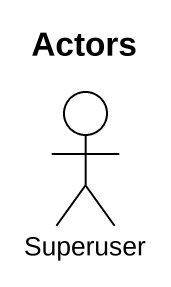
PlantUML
@startuml
title Actors
actor Superuser
@enduml
